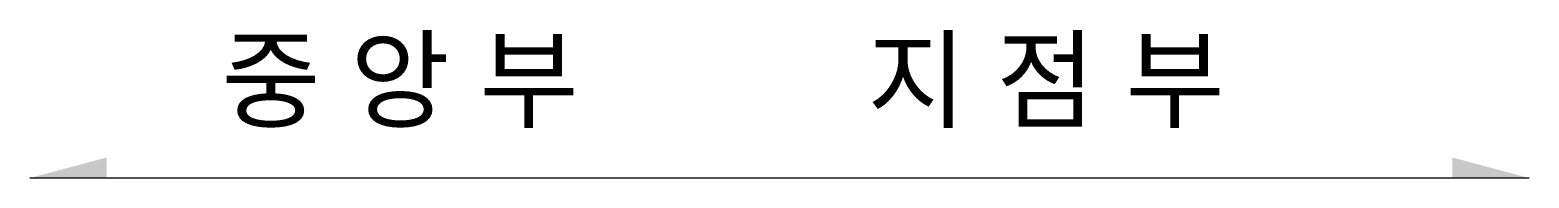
# Model space of a CAD drawing. Extents: x -28.3 to 28.3, y 0 to 5.6.
import ezdxf

# ---------------------------------------------------------------- set-up
doc = ezdxf.new("R2010")
doc.units = 0
doc.layers.get('0').update_dxf_attribs({"linetype": 'CONTINUOUS'})
doc.styles.add('굴림체', font='taegulim.TTF')

# ---------------------------------------------------------------- blocks, each defined once
blk = doc.blocks.new('arw1')
at = {"color": 1}
blk.add_solid([(0, 0), (2.898, 0.776), (2.898, 0)], dxfattribs=at)

msp = doc.modelspace()

# ---------------------------------------------------------------- linework, layer by layer
at = {"color": 1}
msp.add_line((28.343, 0), (-28.343, 0), dxfattribs=at)

# ---------------------------------------------------------------- block references
at = {"color": 1, "xscale": -1, "yscale": -1, "rotation": 180}
msp.add_blockref('arw1', (-28.343, 0), dxfattribs=at)
at = {"yscale": -1, "rotation": 180}
msp.add_blockref('arw1', (28.343, 0), dxfattribs=at)

# ---------------------------------------------------------------- texts
at = {"style": '굴림체'}
for tag, p, s in [('중 앙 부', (-21.112, 2.216), '중 앙 부'), ('지 점 부', (3.314, 2.216), '지 점 부')]:
    msp.add_attdef(tag, p, s, height=3, dxfattribs=at)

doc.saveas('drawing.dxf')
